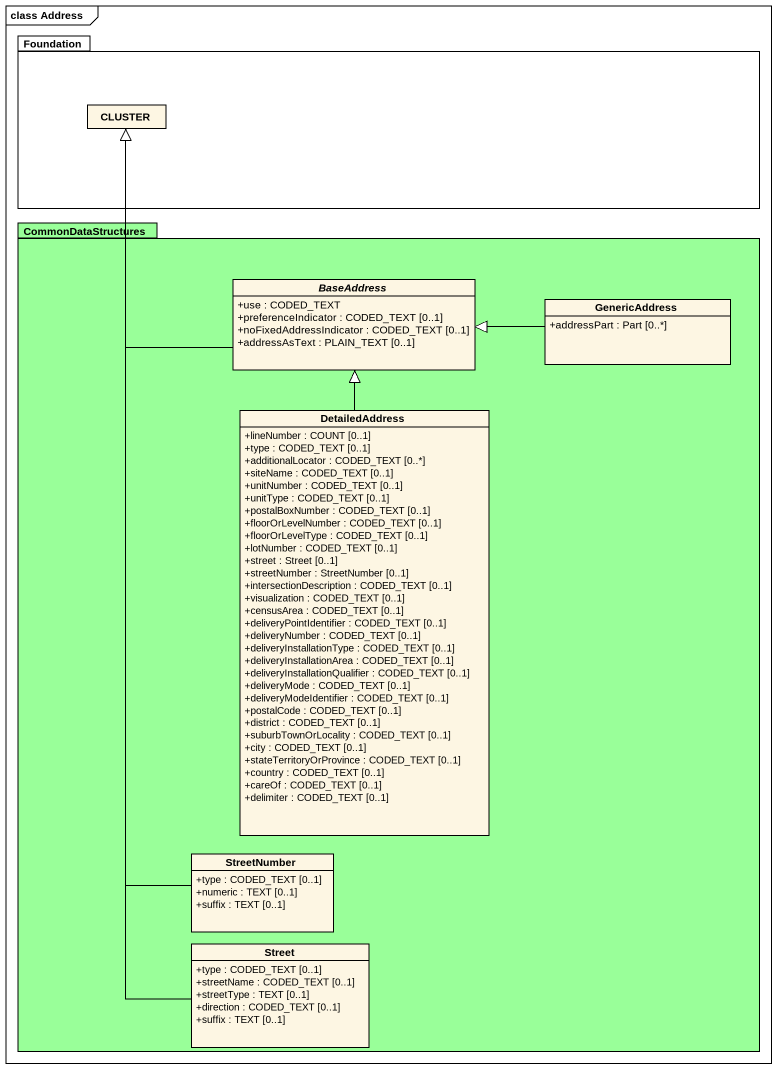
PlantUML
@startuml
mainframe class Address
hide circle
hide empty members
skinparam classAttributeIconSize 0
package Foundation {
  class CLUSTER
}
package CommonDataStructures #99FF99 {
  abstract class BaseAddress {
    +use : CODED_TEXT
    +preferenceIndicator : CODED_TEXT [0..1]
    +noFixedAddressIndicator : CODED_TEXT [0..1]
    +addressAsText : PLAIN_TEXT [0..1]
  }
  class GenericAddress {
    +addressPart : Part [0..*]
  }
  class DetailedAddress {
    +lineNumber : COUNT [0..1]
    +type : CODED_TEXT [0..1]
    +additionalLocator : CODED_TEXT [0..*]
    +siteName : CODED_TEXT [0..1]
    +unitNumber : CODED_TEXT [0..1]
    +unitType : CODED_TEXT [0..1]
    +postalBoxNumber : CODED_TEXT [0..1]
    +floorOrLevelNumber : CODED_TEXT [0..1]
    +floorOrLevelType : CODED_TEXT [0..1]
    +lotNumber : CODED_TEXT [0..1]
    +street : Street [0..1]
    +streetNumber : StreetNumber [0..1]
    +intersectionDescription : CODED_TEXT [0..1]
    +visualization : CODED_TEXT [0..1]
    +censusArea : CODED_TEXT [0..1]
    +deliveryPointIdentifier : CODED_TEXT [0..1]
    +deliveryNumber : CODED_TEXT [0..1]
    +deliveryInstallationType : CODED_TEXT [0..1]
    +deliveryInstallationArea : CODED_TEXT [0..1]
    +deliveryInstallationQualifier : CODED_TEXT [0..1]
    +deliveryMode : CODED_TEXT [0..1]
    +deliveryModeIdentifier : CODED_TEXT [0..1]
    +postalCode : CODED_TEXT [0..1]
    +district : CODED_TEXT [0..1]
    +suburbTownOrLocality : CODED_TEXT [0..1]
    +city : CODED_TEXT [0..1]
    +stateTerritoryOrProvince : CODED_TEXT [0..1]
    +country : CODED_TEXT [0..1]
    +careOf : CODED_TEXT [0..1]
    +delimiter : CODED_TEXT [0..1]
  }
  class StreetNumber {
    +type : CODED_TEXT [0..1]
    +numeric : TEXT [0..1]
    +suffix : TEXT [0..1]
  }
  class Street {
    +type : CODED_TEXT [0..1]
    +streetName : CODED_TEXT [0..1]
    +streetType : TEXT [0..1]
    +direction : CODED_TEXT [0..1]
    +suffix : TEXT [0..1]
  }
}
BaseAddress -up-|> CLUSTER
GenericAddress -left-|> BaseAddress
DetailedAddress -up-|> BaseAddress
StreetNumber -up-|> CLUSTER
Street -up-|> CLUSTER
@enduml
